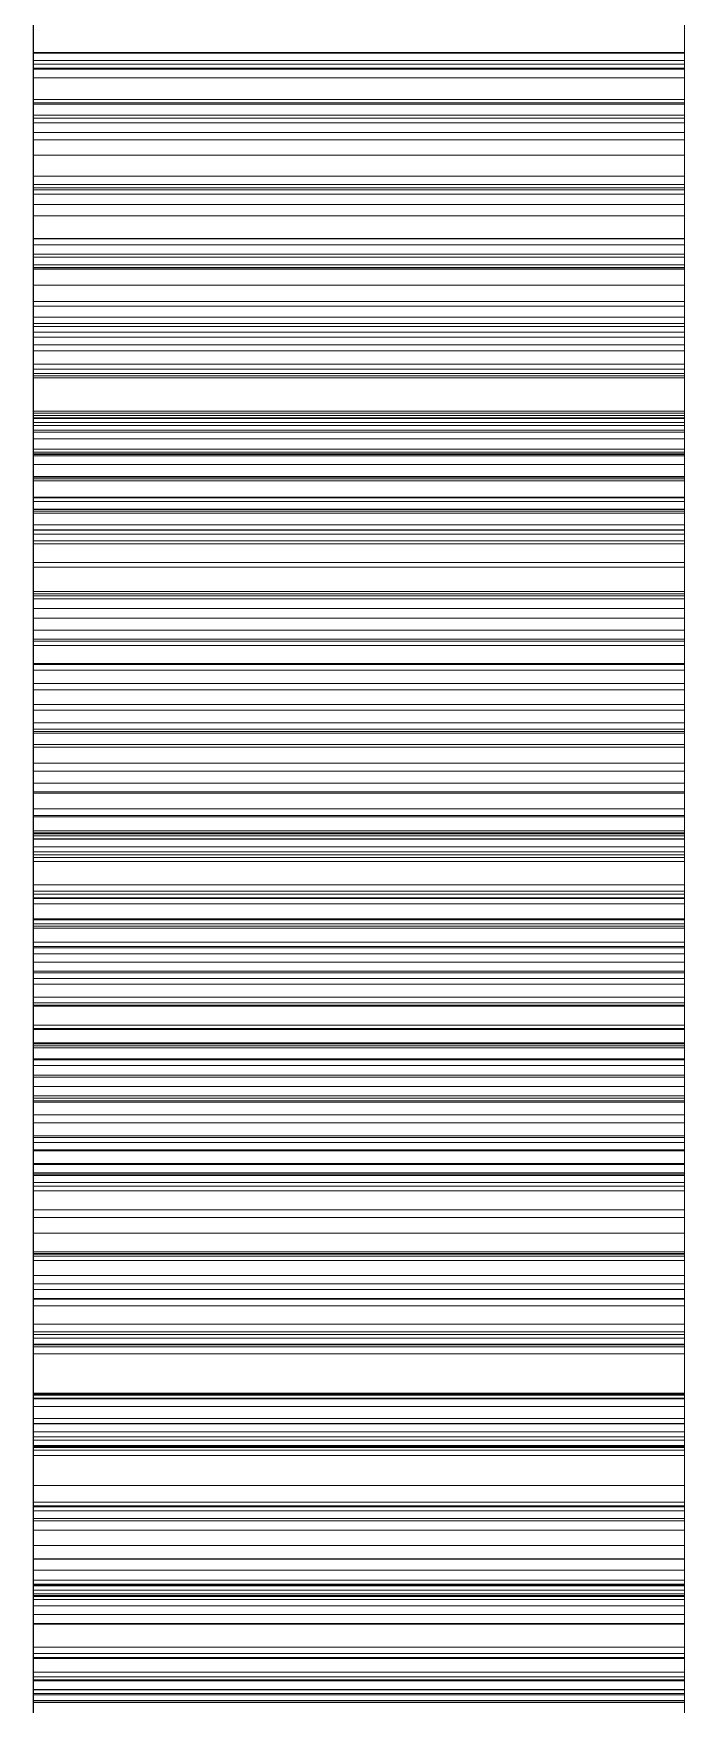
# Paper-space layout '01_三视图' of a CAD drawing. Header units: millimetres. Extents: x 8 to 451, y 8 to 289.
# Drawn here: x 157.5 to 157.64, y 90.0388 to 90.3981 of the extents above; entities that cross this region are included whole.
import ezdxf

# ---------------------------------------------------------------- set-up
doc = ezdxf.new("R2010")
doc.units = ezdxf.units.MM
doc.linetypes.add('WP_HIDDEN', pattern=[2.3, 1.5, -0.8])
doc.layers.add('HIDDEN', color=7, linetype='WP_HIDDEN', lineweight=13)
doc.layers.add('VISIBLE', color=7, linetype='CONTINUOUS', lineweight=25)

psp = doc.layouts.new('01_三视图')

# ---------------------------------------------------------------- linework, layer by layer
at = {"layer": 'HIDDEN'}
for points in [[(157.5, 89.87324), (157.5, 90.60212)], [(157.5, 90.60212), (157.5, 89.63873)], [(157.64, 90.60212), (157.64, 89.87324)], [(157.64, 89.63873), (157.64, 90.60212)], [(157.5, 90.42955), (157.5, 89.68949)], [(157.64, 89.68949), (157.64, 90.42955)], [(157.5, 90.39384), (157.5, 90.41245)], [(157.5, 90.41081), (157.5, 90.38393)], [(157.64, 90.41245), (157.64, 90.39384)], [(157.64, 90.38393), (157.64, 90.41081)], [(157.5, 90.39062), (157.5, 90.40871)], [(157.64, 90.40871), (157.64, 90.39062)], [(157.5, 90.39151), (157.5, 90.40214)], [(157.5, 90.38319), (157.5, 90.40208)], [(157.5, 90.40014), (157.5, 90.39041)], [(157.64, 90.40214), (157.64, 90.39151)], [(157.64, 90.40208), (157.64, 90.38319)], [(157.64, 90.39041), (157.64, 90.40014)], [(157.5, 90.39812), (157.5, 90.38055)], [(157.64, 90.38055), (157.64, 90.39812)], [(157.5, 90.39401), (157.5, 90.39227)], [(157.5, 90.20621), (157.5, 90.39401)], [(157.5, 90.39401), (157.64, 90.39401)], [(157.5, 90.37679), (157.5, 90.39384)], [(157.5, 90.39384), (157.64, 90.39384)], [(157.64, 90.39227), (157.64, 90.39401)], [(157.64, 90.39401), (157.64, 90.20621)], [(157.64, 90.39384), (157.64, 90.37679)], [(157.5, 90.39227), (157.5, 90.38856)], [(157.5, 90.39227), (157.64, 90.39227)], [(157.5, 90.37993), (157.5, 90.39151)], [(157.5, 90.39151), (157.64, 90.39151)], [(157.5, 90.37194), (157.5, 90.39062)], [(157.5, 90.39062), (157.64, 90.39062)], [(157.5, 90.39041), (157.5, 90.37891)], [(157.5, 90.39041), (157.64, 90.39041)], [(157.64, 90.38856), (157.64, 90.39227)], [(157.64, 90.39151), (157.64, 90.37993)], [(157.64, 90.39062), (157.64, 90.37194)], [(157.64, 90.37891), (157.64, 90.39041)], [(157.5, 90.38856), (157.5, 90.38288)], [(157.5, 90.38856), (157.64, 90.38856)], [(157.64, 90.38288), (157.64, 90.38856)], [(157.5, 90.38393), (157.5, 90.3589)], [(157.5, 90.38393), (157.64, 90.38393)], [(157.5, 90.36491), (157.5, 90.38319)], [(157.5, 90.38319), (157.64, 90.38319)], [(157.5, 90.38288), (157.5, 90.37523)], [(157.5, 90.38288), (157.64, 90.38288)], [(157.64, 90.3589), (157.64, 90.38393)], [(157.64, 90.38319), (157.64, 90.36491)], [(157.64, 90.37523), (157.64, 90.38288)], [(157.5, 90.38055), (157.5, 90.36451)], [(157.5, 90.38055), (157.64, 90.38055)], [(157.5, 90.3674), (157.5, 90.37993)], [(157.5, 90.37993), (157.64, 90.37993)], [(157.5, 90.37891), (157.5, 90.36566)], [(157.5, 90.37891), (157.64, 90.37891)], [(157.64, 90.36451), (157.64, 90.38055)], [(157.64, 90.37993), (157.64, 90.3674)], [(157.64, 90.36566), (157.64, 90.37891)], [(157.5, 90.36132), (157.5, 90.37679)], [(157.5, 90.37679), (157.64, 90.37679)], [(157.5, 90.37523), (157.5, 90.36562)], [(157.5, 90.37523), (157.64, 90.37523)], [(157.64, 90.37679), (157.64, 90.36132)], [(157.64, 90.36562), (157.64, 90.37523)], [(157.5, 90.35269), (157.5, 90.37194)], [(157.5, 90.37194), (157.64, 90.37194)], [(157.64, 90.37194), (157.64, 90.35269)], [(157.5, 90.35392), (157.5, 90.3674)], [(157.5, 90.3674), (157.64, 90.3674)], [(157.5, 90.36566), (157.5, 90.35065)], [(157.5, 90.36566), (157.64, 90.36566)], [(157.5, 90.36562), (157.5, 90.35404)], [(157.5, 90.36562), (157.64, 90.36562)], [(157.5, 90.34748), (157.5, 90.36491)], [(157.5, 90.36491), (157.64, 90.36491)], [(157.5, 90.36451), (157.5, 90.35)], [(157.5, 90.36451), (157.64, 90.36451)], [(157.64, 90.3674), (157.64, 90.35392)], [(157.64, 90.35065), (157.64, 90.36566)], [(157.64, 90.35404), (157.64, 90.36562)], [(157.64, 90.36491), (157.64, 90.34748)], [(157.64, 90.35), (157.64, 90.36451)], [(157.5, 90.36356), (157.5, 90.32985)], [(157.5, 90.28336), (157.5, 90.36356)], [(157.5, 90.36356), (157.64, 90.36356)], [(157.5, 90.34743), (157.5, 90.36132)], [(157.5, 90.36132), (157.64, 90.36132)], [(157.64, 90.36356), (157.64, 90.28336)], [(157.64, 90.32985), (157.64, 90.36356)], [(157.64, 90.36132), (157.64, 90.34743)], [(157.5, 90.3589), (157.5, 90.33574)], [(157.5, 90.3589), (157.64, 90.3589)], [(157.64, 90.33574), (157.64, 90.3589)], [(157.5, 90.35404), (157.5, 90.3405)], [(157.5, 90.35404), (157.64, 90.35404)], [(157.5, 90.33948), (157.5, 90.35392)], [(157.5, 90.35392), (157.64, 90.35392)], [(157.64, 90.3405), (157.64, 90.35404)], [(157.64, 90.35392), (157.64, 90.33948)], [(157.5, 90.33285), (157.5, 90.35269)], [(157.5, 90.35269), (157.64, 90.35269)], [(157.5, 90.35065), (157.5, 90.33387)], [(157.5, 90.35065), (157.64, 90.35065)], [(157.5, 90.35), (157.5, 90.33711)], [(157.5, 90.35), (157.64, 90.35)], [(157.64, 90.35269), (157.64, 90.33285)], [(157.64, 90.33387), (157.64, 90.35065)], [(157.64, 90.33711), (157.64, 90.35)], [(157.5, 90.34833), (157.5, 90.34776)], [(157.5, 89.36464), (157.5, 90.34833)], [(157.5, 90.34833), (157.64, 90.34833)], [(157.5, 90.34776), (157.5, 90.34402)], [(157.5, 90.34776), (157.64, 90.34776)], [(157.5, 90.33117), (157.5, 90.34748)], [(157.5, 90.34748), (157.64, 90.34748)], [(157.5, 90.33514), (157.5, 90.34743)], [(157.5, 90.34743), (157.64, 90.34743)], [(157.64, 90.34833), (157.64, 89.36464)], [(157.64, 90.34776), (157.64, 90.34833)], [(157.64, 90.34402), (157.64, 90.34776)], [(157.64, 90.34748), (157.64, 90.33117)], [(157.64, 90.34743), (157.64, 90.33514)], [(157.5, 90.34402), (157.5, 90.3371)], [(157.5, 90.34402), (157.64, 90.34402)], [(157.64, 90.3371), (157.64, 90.34402)], [(157.5, 90.3405), (157.5, 90.32498)], [(157.5, 90.3405), (157.64, 90.3405)], [(157.5, 90.3241), (157.5, 90.33948)], [(157.5, 90.33948), (157.64, 90.33948)], [(157.64, 90.32498), (157.64, 90.3405)], [(157.64, 90.33948), (157.64, 90.3241)], [(157.5, 90.33711), (157.5, 90.32594)], [(157.5, 90.33711), (157.64, 90.33711)], [(157.5, 90.3371), (157.5, 90.32701)], [(157.5, 90.3371), (157.64, 90.3371)], [(157.5, 90.33574), (157.5, 90.31444)], [(157.5, 90.33574), (157.64, 90.33574)], [(157.64, 90.32594), (157.64, 90.33711)], [(157.64, 90.32701), (157.64, 90.3371)], [(157.64, 90.31444), (157.64, 90.33574)], [(157.5, 90.32449), (157.5, 90.33514)], [(157.5, 90.33514), (157.64, 90.33514)], [(157.5, 90.33387), (157.5, 90.31534)], [(157.5, 90.33387), (157.64, 90.33387)], [(157.5, 90.31242), (157.5, 90.33285)], [(157.5, 90.33285), (157.64, 90.33285)], [(157.64, 90.33514), (157.64, 90.32449)], [(157.64, 90.31534), (157.64, 90.33387)], [(157.64, 90.33285), (157.64, 90.31242)], [(157.5, 90.31599), (157.5, 90.33117)], [(157.5, 90.33117), (157.64, 90.33117)], [(157.5, 90.32985), (157.5, 90.29573)], [(157.5, 90.32985), (157.64, 90.32985)], [(157.64, 90.33117), (157.64, 90.31599)], [(157.64, 90.29573), (157.64, 90.32985)], [(157.5, 90.32701), (157.5, 90.31692)], [(157.5, 90.32701), (157.64, 90.32701)], [(157.5, 90.32594), (157.5, 90.31648)], [(157.5, 90.32594), (157.64, 90.32594)], [(157.5, 90.32498), (157.5, 90.30759)], [(157.5, 90.32498), (157.64, 90.32498)], [(157.64, 90.31692), (157.64, 90.32701)], [(157.64, 90.31648), (157.64, 90.32594)], [(157.64, 90.30759), (157.64, 90.32498)], [(157.5, 90.31548), (157.5, 90.32449)], [(157.5, 90.32449), (157.64, 90.32449)], [(157.5, 90.30776), (157.5, 90.3241)], [(157.5, 90.3241), (157.64, 90.3241)], [(157.64, 90.32449), (157.64, 90.31548)], [(157.64, 90.3241), (157.64, 90.30776)], [(157.5, 90.31692), (157.5, 90.30541)], [(157.5, 90.31692), (157.64, 90.31692)], [(157.5, 90.31648), (157.5, 90.30875)], [(157.5, 90.31648), (157.64, 90.31648)], [(157.5, 90.30194), (157.5, 90.31599)], [(157.5, 90.31599), (157.64, 90.31599)], [(157.5, 90.30811), (157.5, 90.31548)], [(157.5, 90.31548), (157.64, 90.31548)], [(157.5, 90.31534), (157.5, 90.29542)], [(157.5, 90.31534), (157.64, 90.31534)], [(157.5, 90.31444), (157.5, 90.295)], [(157.5, 90.31444), (157.64, 90.31444)], [(157.5, 90.31382), (157.5, 90.31099)], [(157.5, 90.12601), (157.5, 90.31382)], [(157.5, 90.31382), (157.64, 90.31382)], [(157.64, 90.30541), (157.64, 90.31692)], [(157.64, 90.30875), (157.64, 90.31648)], [(157.64, 90.31599), (157.64, 90.30194)], [(157.64, 90.31548), (157.64, 90.30811)], [(157.64, 90.29542), (157.64, 90.31534)], [(157.64, 90.295), (157.64, 90.31444)], [(157.64, 90.31382), (157.64, 90.12601)], [(157.64, 90.31099), (157.64, 90.31382)], [(157.5, 89.58392), (157.5, 90.3128)], [(157.5, 90.3128), (157.5, 89.34941)], [(157.5, 90.3128), (157.64, 90.3128)], [(157.5, 90.29141), (157.5, 90.31242)], [(157.5, 90.31242), (157.64, 90.31242)], [(157.5, 90.31099), (157.5, 90.30733)], [(157.5, 90.31099), (157.64, 90.31099)], [(157.64, 90.3128), (157.64, 89.58392)], [(157.64, 89.34941), (157.64, 90.3128)], [(157.64, 90.31242), (157.64, 90.29141)], [(157.64, 90.30733), (157.64, 90.31099)], [(157.5, 90.30875), (157.5, 90.30273)], [(157.5, 90.30875), (157.64, 90.30875)], [(157.5, 90.30237), (157.5, 90.30811)], [(157.5, 90.30811), (157.64, 90.30811)], [(157.5, 90.29047), (157.5, 90.30776)], [(157.5, 90.30776), (157.64, 90.30776)], [(157.5, 90.30759), (157.5, 90.28841)], [(157.5, 90.30759), (157.64, 90.30759)], [(157.5, 90.30733), (157.5, 90.30284)], [(157.5, 90.30733), (157.64, 90.30733)], [(157.64, 90.30273), (157.64, 90.30875)], [(157.64, 90.30811), (157.64, 90.30237)], [(157.64, 90.30776), (157.64, 90.29047)], [(157.64, 90.28841), (157.64, 90.30759)], [(157.64, 90.30284), (157.64, 90.30733)], [(157.5, 90.30541), (157.5, 90.29249)], [(157.5, 90.30541), (157.64, 90.30541)], [(157.64, 90.29249), (157.64, 90.30541)], [(157.5, 90.30284), (157.5, 90.29751)], [(157.5, 90.30284), (157.64, 90.30284)], [(157.5, 90.30273), (157.5, 90.29844)], [(157.5, 90.30273), (157.64, 90.30273)], [(157.5, 90.29828), (157.5, 90.30237)], [(157.5, 90.30237), (157.64, 90.30237)], [(157.5, 90.28901), (157.5, 90.30194)], [(157.5, 90.30194), (157.64, 90.30194)], [(157.64, 90.29751), (157.64, 90.30284)], [(157.64, 90.29844), (157.64, 90.30273)], [(157.64, 90.30237), (157.64, 90.29828)], [(157.64, 90.30194), (157.64, 90.28901)], [(157.5, 90.29844), (157.5, 90.29586)], [(157.5, 90.29844), (157.64, 90.29844)], [(157.5, 90.29582), (157.5, 90.29828)], [(157.5, 90.29828), (157.64, 90.29828)], [(157.5, 90.29751), (157.5, 90.29135)], [(157.5, 90.29751), (157.64, 90.29751)], [(157.5, 90.29586), (157.5, 90.295)], [(157.5, 90.29586), (157.64, 90.29586)], [(157.5, 90.295), (157.5, 90.29582)], [(157.5, 90.29582), (157.64, 90.29582)], [(157.64, 90.29586), (157.64, 90.29844)], [(157.64, 90.29828), (157.64, 90.29582)], [(157.64, 90.29135), (157.64, 90.29751)], [(157.64, 90.295), (157.64, 90.29586)], [(157.64, 90.29582), (157.64, 90.295)], [(157.5, 90.29573), (157.5, 90.2612)], [(157.5, 90.29573), (157.64, 90.29573)], [(157.5, 90.29542), (157.5, 90.27451)], [(157.5, 90.29542), (157.64, 90.29542)], [(157.5, 90.295), (157.5, 90.27765)], [(157.5, 90.295), (157.64, 90.295)], [(157.5, 90.29249), (157.5, 90.27816)], [(157.5, 90.29249), (157.64, 90.29249)], [(157.64, 90.2612), (157.64, 90.29573)], [(157.64, 90.27451), (157.64, 90.29542)], [(157.64, 90.27765), (157.64, 90.295)], [(157.64, 90.27816), (157.64, 90.29249)], [(157.5, 90.26982), (157.5, 90.29141)], [(157.5, 90.29141), (157.64, 90.29141)], [(157.5, 90.29135), (157.5, 90.28436)], [(157.5, 90.29135), (157.64, 90.29135)], [(157.5, 90.27243), (157.5, 90.29047)], [(157.5, 90.29047), (157.64, 90.29047)], [(157.5, 90.2772), (157.5, 90.28901)], [(157.5, 90.28901), (157.64, 90.28901)], [(157.64, 90.29141), (157.64, 90.26982)], [(157.64, 90.28436), (157.64, 90.29135)], [(157.64, 90.29047), (157.64, 90.27243)], [(157.64, 90.28901), (157.64, 90.2772)], [(157.5, 90.28841), (157.5, 90.26743)], [(157.5, 90.28841), (157.64, 90.28841)], [(157.64, 90.26743), (157.64, 90.28841)], [(157.5, 90.28436), (157.5, 90.27654)], [(157.5, 90.28436), (157.64, 90.28436)], [(157.5, 89.68949), (157.5, 90.28336)], [(157.5, 90.28336), (157.64, 90.28336)], [(157.64, 90.27654), (157.64, 90.28436)], [(157.64, 90.28336), (157.64, 89.68949)], [(157.5, 90.27816), (157.5, 90.26242)], [(157.5, 90.27816), (157.64, 90.27816)], [(157.64, 90.26242), (157.64, 90.27816)], [(157.5, 90.27765), (157.5, 90.26262)], [(157.5, 90.27765), (157.64, 90.27765)], [(157.5, 90.26652), (157.5, 90.2772)], [(157.5, 90.2772), (157.64, 90.2772)], [(157.5, 90.27654), (157.5, 90.26788)], [(157.5, 90.27654), (157.64, 90.27654)], [(157.5, 90.27451), (157.5, 90.2526)], [(157.5, 90.27451), (157.64, 90.27451)], [(157.64, 90.26262), (157.64, 90.27765)], [(157.64, 90.2772), (157.64, 90.26652)], [(157.64, 90.26788), (157.64, 90.27654)], [(157.64, 90.2526), (157.64, 90.27451)], [(157.5, 90.25386), (157.5, 90.27243)], [(157.5, 90.27243), (157.64, 90.27243)], [(157.64, 90.27243), (157.64, 90.25386)], [(157.5, 90.24765), (157.5, 90.26982)], [(157.5, 90.26982), (157.64, 90.26982)], [(157.5, 90.26788), (157.5, 90.25839)], [(157.5, 90.26788), (157.64, 90.26788)], [(157.5, 90.26743), (157.5, 90.24466)], [(157.5, 90.26743), (157.64, 90.26743)], [(157.64, 90.26982), (157.64, 90.24765)], [(157.64, 90.25839), (157.64, 90.26788)], [(157.64, 90.24466), (157.64, 90.26743)], [(157.5, 90.25696), (157.5, 90.26652)], [(157.5, 90.26652), (157.64, 90.26652)], [(157.64, 90.26652), (157.64, 90.25696)], [(157.5, 90.26262), (157.5, 90.24989)], [(157.5, 90.26262), (157.64, 90.26262)], [(157.5, 90.26242), (157.5, 90.24526)], [(157.5, 90.26242), (157.64, 90.26242)], [(157.5, 90.2612), (157.5, 90.22626)], [(157.5, 90.2612), (157.64, 90.2612)], [(157.64, 90.24989), (157.64, 90.26262)], [(157.64, 90.24526), (157.64, 90.26242)], [(157.64, 90.22626), (157.64, 90.2612)], [(157.5, 90.25839), (157.5, 90.24807)], [(157.5, 90.25839), (157.64, 90.25839)], [(157.5, 90.24853), (157.5, 90.25696)], [(157.5, 90.25696), (157.64, 90.25696)], [(157.64, 90.24807), (157.64, 90.25839)], [(157.64, 90.25696), (157.64, 90.24853)], [(157.5, 90.23475), (157.5, 90.25386)], [(157.5, 90.25386), (157.64, 90.25386)], [(157.64, 90.25386), (157.64, 90.23475)], [(157.5, 90.2526), (157.5, 90.22969)], [(157.5, 90.2526), (157.64, 90.2526)], [(157.5, 90.24989), (157.5, 90.23949)], [(157.5, 90.24989), (157.64, 90.24989)], [(157.64, 90.22969), (157.64, 90.2526)], [(157.64, 90.23949), (157.64, 90.24989)], [(157.5, 90.24122), (157.5, 90.24853)], [(157.5, 90.24853), (157.64, 90.24853)], [(157.5, 90.24807), (157.5, 90.23691)], [(157.5, 90.24807), (157.64, 90.24807)], [(157.5, 90.22489), (157.5, 90.24765)], [(157.5, 90.24765), (157.64, 90.24765)], [(157.64, 90.24853), (157.64, 90.24122)], [(157.64, 90.23691), (157.64, 90.24807)], [(157.64, 90.24765), (157.64, 90.22489)], [(157.5, 90.24526), (157.5, 90.2267)], [(157.5, 90.24526), (157.64, 90.24526)], [(157.5, 90.24466), (157.5, 90.2201)], [(157.5, 90.24466), (157.64, 90.24466)], [(157.64, 90.2267), (157.64, 90.24526)], [(157.64, 90.2201), (157.64, 90.24466)], [(157.5, 90.23504), (157.5, 90.24122)], [(157.5, 90.24122), (157.64, 90.24122)], [(157.5, 90.23949), (157.5, 90.23139)], [(157.5, 90.23949), (157.64, 90.23949)], [(157.64, 90.24122), (157.64, 90.23504)], [(157.64, 90.23139), (157.64, 90.23949)], [(157.5, 90.23691), (157.5, 90.22493)], [(157.5, 90.23691), (157.64, 90.23691)], [(157.5, 90.22998), (157.5, 90.23504)], [(157.5, 90.23504), (157.64, 90.23504)], [(157.5, 90.21509), (157.5, 90.23475)], [(157.5, 90.23475), (157.64, 90.23475)], [(157.64, 90.22493), (157.64, 90.23691)], [(157.64, 90.23504), (157.64, 90.22998)], [(157.64, 90.23475), (157.64, 90.21509)], [(157.5, 90.23139), (157.5, 90.22561)], [(157.5, 90.23139), (157.64, 90.23139)], [(157.64, 90.22561), (157.64, 90.23139)], [(157.5, 90.22604), (157.5, 90.22998)], [(157.5, 90.22998), (157.64, 90.22998)], [(157.5, 90.22969), (157.5, 90.20577)], [(157.5, 90.22969), (157.64, 90.22969)], [(157.64, 90.22998), (157.64, 90.22604)], [(157.64, 90.20577), (157.64, 90.22969)], [(157.5, 90.2267), (157.5, 90.20672)], [(157.5, 90.2267), (157.64, 90.2267)], [(157.5, 90.22626), (157.5, 90.1909)], [(157.5, 90.22626), (157.64, 90.22626)], [(157.5, 90.22323), (157.5, 90.22604)], [(157.5, 90.22604), (157.64, 90.22604)], [(157.5, 90.22561), (157.5, 90.22214)], [(157.5, 90.22561), (157.64, 90.22561)], [(157.5, 90.22493), (157.5, 90.21211)], [(157.5, 90.22493), (157.64, 90.22493)], [(157.5, 90.20156), (157.5, 90.22489)], [(157.5, 90.22489), (157.64, 90.22489)], [(157.64, 90.20672), (157.64, 90.2267)], [(157.64, 90.1909), (157.64, 90.22626)], [(157.64, 90.22604), (157.64, 90.22323)], [(157.64, 90.22214), (157.64, 90.22561)], [(157.64, 90.21211), (157.64, 90.22493)], [(157.64, 90.22489), (157.64, 90.20156)], [(157.5, 90.22154), (157.5, 90.22323)], [(157.5, 90.22323), (157.64, 90.22323)], [(157.5, 90.22214), (157.5, 90.22098)], [(157.5, 90.22214), (157.64, 90.22214)], [(157.5, 90.22098), (157.5, 90.22154)], [(157.5, 90.22154), (157.64, 90.22154)], [(157.5, 90.22098), (157.64, 90.22098)], [(157.64, 90.22323), (157.64, 90.22154)], [(157.64, 90.22098), (157.64, 90.22214)], [(157.64, 90.22154), (157.64, 90.22098)], [(157.5, 90.2201), (157.5, 90.19374)], [(157.5, 90.2201), (157.64, 90.2201)], [(157.64, 90.19374), (157.64, 90.2201)], [(157.5, 90.1949), (157.5, 90.21509)], [(157.5, 90.21509), (157.64, 90.21509)], [(157.5, 90.21374), (157.5, 90.21306)], [(157.5, 90.21224), (157.5, 90.21374)], [(157.5, 90.21374), (157.64, 90.21374)], [(157.64, 90.21509), (157.64, 90.1949)], [(157.64, 90.21374), (157.64, 90.21224)], [(157.64, 90.21306), (157.64, 90.21374)], [(157.5, 90.21306), (157.5, 90.21099)], [(157.5, 90.21306), (157.64, 90.21306)], [(157.5, 90.20774), (157.5, 90.21224)], [(157.5, 90.21224), (157.64, 90.21224)], [(157.5, 90.21211), (157.5, 90.19845)], [(157.5, 90.21211), (157.64, 90.21211)], [(157.5, 90.21099), (157.5, 90.20755)], [(157.5, 90.21099), (157.64, 90.21099)], [(157.64, 90.21099), (157.64, 90.21306)], [(157.64, 90.21224), (157.64, 90.20774)], [(157.64, 90.19845), (157.64, 90.21211)], [(157.64, 90.20755), (157.64, 90.21099)], [(157.5, 90.20023), (157.5, 90.20774)], [(157.5, 90.20774), (157.64, 90.20774)], [(157.5, 90.20755), (157.5, 90.20273)], [(157.5, 90.20755), (157.64, 90.20755)], [(157.5, 90.20672), (157.5, 90.18488)], [(157.5, 90.20672), (157.64, 90.20672)], [(157.5, 90.20178), (157.5, 90.20621)], [(157.5, 90.20621), (157.64, 90.20621)], [(157.64, 90.20774), (157.64, 90.20023)], [(157.64, 90.20273), (157.64, 90.20755)], [(157.64, 90.18488), (157.64, 90.20672)], [(157.64, 90.20621), (157.64, 90.20178)], [(157.5, 90.20577), (157.5, 90.18086)], [(157.5, 90.20577), (157.64, 90.20577)], [(157.5, 90.20273), (157.5, 90.19654)], [(157.5, 90.20273), (157.64, 90.20273)], [(157.64, 90.18086), (157.64, 90.20577)], [(157.64, 90.19654), (157.64, 90.20273)], [(157.5, 90.19612), (157.5, 90.20178)], [(157.5, 90.20178), (157.64, 90.20178)], [(157.5, 90.17763), (157.5, 90.20156)], [(157.5, 90.20156), (157.64, 90.20156)], [(157.5, 90.18972), (157.5, 90.20023)], [(157.5, 90.20023), (157.64, 90.20023)], [(157.64, 90.20178), (157.64, 90.19612)], [(157.64, 90.20156), (157.64, 90.17763)], [(157.64, 90.20023), (157.64, 90.18972)], [(157.5, 90.19845), (157.5, 90.18397)], [(157.5, 90.19845), (157.64, 90.19845)], [(157.5, 90.19654), (157.5, 90.18897)], [(157.5, 90.19654), (157.64, 90.19654)], [(157.5, 90.18922), (157.5, 90.19612)], [(157.5, 90.19612), (157.64, 90.19612)], [(157.64, 90.18397), (157.64, 90.19845)], [(157.64, 90.18897), (157.64, 90.19654)], [(157.64, 90.19612), (157.64, 90.18922)], [(157.5, 90.17417), (157.5, 90.1949)], [(157.5, 90.1949), (157.64, 90.1949)], [(157.5, 90.19374), (157.5, 90.1656)], [(157.5, 90.19374), (157.64, 90.19374)], [(157.64, 90.1949), (157.64, 90.17417)], [(157.64, 90.1656), (157.64, 90.19374)], [(157.5, 90.1909), (157.5, 90.15513)], [(157.5, 90.1909), (157.64, 90.1909)], [(157.5, 90.17621), (157.5, 90.18972)], [(157.5, 90.18972), (157.64, 90.18972)], [(157.5, 90.18108), (157.5, 90.18922)], [(157.5, 90.18922), (157.64, 90.18922)], [(157.5, 90.18897), (157.5, 90.18002)], [(157.5, 90.18897), (157.64, 90.18897)], [(157.64, 90.15513), (157.64, 90.1909)], [(157.64, 90.18972), (157.64, 90.17621)], [(157.64, 90.18922), (157.64, 90.18108)], [(157.64, 90.18002), (157.64, 90.18897)], [(157.5, 90.18491), (157.5, 90.04477)], [(157.5, 90.1842), (157.5, 90.18491)], [(157.5, 90.18491), (157.64, 90.18491)], [(157.5, 90.18488), (157.5, 90.16075)], [(157.5, 90.18488), (157.64, 90.18488)], [(157.64, 90.04477), (157.64, 90.18491)], [(157.64, 90.18491), (157.64, 90.1842)], [(157.64, 90.16075), (157.64, 90.18488)], [(157.5, 90.18046), (157.5, 90.1842)], [(157.5, 90.1842), (157.64, 90.1842)], [(157.5, 90.18397), (157.5, 90.16865)], [(157.5, 90.18397), (157.64, 90.18397)], [(157.5, 90.17171), (157.5, 90.18108)], [(157.5, 90.18108), (157.64, 90.18108)], [(157.5, 90.18086), (157.5, 90.15495)], [(157.5, 90.18086), (157.64, 90.18086)], [(157.64, 90.1842), (157.64, 90.18046)], [(157.64, 90.16865), (157.64, 90.18397)], [(157.64, 90.18108), (157.64, 90.17171)], [(157.64, 90.15495), (157.64, 90.18086)], [(157.5, 90.17745), (157.5, 90.18046)], [(157.5, 90.18046), (157.64, 90.18046)], [(157.5, 90.18002), (157.5, 90.1697)], [(157.5, 90.18002), (157.64, 90.18002)], [(157.5, 90.15313), (157.5, 90.17763)], [(157.5, 90.17763), (157.64, 90.17763)], [(157.5, 90.17369), (157.5, 90.17745)], [(157.5, 90.17745), (157.64, 90.17745)], [(157.64, 90.18046), (157.64, 90.17745)], [(157.64, 90.1697), (157.64, 90.18002)], [(157.64, 90.17763), (157.64, 90.15313)], [(157.64, 90.17745), (157.64, 90.17369)], [(157.5, 90.16832), (157.5, 90.17621)], [(157.5, 90.17621), (157.64, 90.17621)], [(157.5, 90.1529), (157.5, 90.17417)], [(157.5, 90.17417), (157.64, 90.17417)], [(157.5, 90.16917), (157.5, 90.17369)], [(157.5, 90.17369), (157.64, 90.17369)], [(157.64, 90.17621), (157.64, 90.16832)], [(157.64, 90.17417), (157.64, 90.1529)], [(157.64, 90.17369), (157.64, 90.16917)], [(157.5, 90.1611), (157.5, 90.17171)], [(157.5, 90.17171), (157.64, 90.17171)], [(157.64, 90.17171), (157.64, 90.1611)], [(157.5, 90.1697), (157.5, 90.15807)], [(157.5, 90.1697), (157.64, 90.1697)], [(157.5, 90.16389), (157.5, 90.16917)], [(157.5, 90.16917), (157.64, 90.16917)], [(157.5, 90.16865), (157.5, 90.15258)], [(157.5, 90.16865), (157.64, 90.16865)], [(157.5, 90.15969), (157.5, 90.16832)], [(157.5, 90.16832), (157.64, 90.16832)], [(157.64, 90.15807), (157.64, 90.1697)], [(157.64, 90.16917), (157.64, 90.16389)], [(157.64, 90.15258), (157.64, 90.16865)], [(157.64, 90.16832), (157.64, 90.15969)], [(157.5, 90.1656), (157.5, 90.13566)], [(157.5, 90.1656), (157.64, 90.1656)], [(157.5, 90.15786), (157.5, 90.16389)], [(157.5, 90.16389), (157.64, 90.16389)], [(157.64, 90.13566), (157.64, 90.1656)], [(157.64, 90.16389), (157.64, 90.15786)], [(157.5, 90.14925), (157.5, 90.1611)], [(157.5, 90.1611), (157.64, 90.1611)], [(157.5, 90.16075), (157.5, 90.13432)], [(157.5, 90.16075), (157.64, 90.16075)], [(157.5, 90.1503), (157.5, 90.15969)], [(157.5, 90.15969), (157.64, 90.15969)], [(157.64, 90.1611), (157.64, 90.14925)], [(157.64, 90.13432), (157.64, 90.16075)], [(157.64, 90.15969), (157.64, 90.1503)], [(157.5, 90.15807), (157.5, 90.1452)], [(157.5, 90.15807), (157.64, 90.15807)], [(157.5, 90.15107), (157.5, 90.15786)], [(157.5, 90.15786), (157.64, 90.15786)], [(157.64, 90.1452), (157.64, 90.15807)], [(157.64, 90.15786), (157.64, 90.15107)], [(157.5, 90.15513), (157.5, 90.11895)], [(157.5, 90.15513), (157.64, 90.15513)], [(157.5, 90.15495), (157.5, 90.12804)], [(157.5, 90.15495), (157.64, 90.15495)], [(157.5, 90.12804), (157.5, 90.15313)], [(157.5, 90.15313), (157.64, 90.15313)], [(157.5, 90.13109), (157.5, 90.1529)], [(157.5, 90.1529), (157.64, 90.1529)], [(157.5, 90.15258), (157.5, 90.13583)], [(157.5, 90.15258), (157.64, 90.15258)], [(157.64, 90.11895), (157.64, 90.15513)], [(157.64, 90.12804), (157.64, 90.15495)], [(157.64, 90.15313), (157.64, 90.12804)], [(157.64, 90.1529), (157.64, 90.13109)], [(157.64, 90.13583), (157.64, 90.15258)], [(157.5, 90.14352), (157.5, 90.15107)], [(157.5, 90.15107), (157.64, 90.15107)], [(157.5, 90.14017), (157.5, 90.1503)], [(157.5, 90.1503), (157.64, 90.1503)], [(157.5, 90.13616), (157.5, 90.14925)], [(157.5, 90.14925), (157.64, 90.14925)], [(157.64, 90.15107), (157.64, 90.14352)], [(157.64, 90.1503), (157.64, 90.14017)], [(157.64, 90.14925), (157.64, 90.13616)], [(157.5, 90.1452), (157.5, 90.13109)], [(157.5, 90.1452), (157.64, 90.1452)], [(157.64, 90.13109), (157.64, 90.1452)], [(157.5, 90.13521), (157.5, 90.14352)], [(157.5, 90.14352), (157.64, 90.14352)], [(157.64, 90.14352), (157.64, 90.13521)], [(157.5, 90.12928), (157.5, 90.14017)], [(157.5, 90.14017), (157.64, 90.14017)], [(157.64, 90.14017), (157.64, 90.12928)], [(157.5, 90.11614), (157.5, 90.13616)], [(157.5, 90.13616), (157.64, 90.13616)], [(157.5, 90.13583), (157.5, 90.11841)], [(157.5, 90.13583), (157.64, 90.13583)], [(157.5, 90.13566), (157.5, 90.10457)], [(157.5, 90.13566), (157.64, 90.13566)], [(157.5, 90.12615), (157.5, 90.13521)], [(157.5, 90.13521), (157.64, 90.13521)], [(157.5, 90.13432), (157.5, 90.10558)], [(157.5, 90.13432), (157.64, 90.13432)], [(157.64, 90.13616), (157.64, 90.11614)], [(157.64, 90.11841), (157.64, 90.13583)], [(157.64, 90.10457), (157.64, 90.13566)], [(157.64, 90.13521), (157.64, 90.12615)], [(157.64, 90.10558), (157.64, 90.13432)], [(157.5, 90.09641), (157.5, 90.13109)], [(157.5, 90.13109), (157.5, 90.11574)], [(157.5, 90.13109), (157.64, 90.13109)], [(157.5, 90.13109), (157.64, 90.13109)], [(157.64, 90.13109), (157.64, 90.09641)], [(157.64, 90.11574), (157.64, 90.13109)], [(157.5, 90.11764), (157.5, 90.12928)], [(157.5, 90.12928), (157.64, 90.12928)], [(157.5, 90.09749), (157.5, 90.12804)], [(157.5, 90.12804), (157.5, 90.09568)], [(157.5, 90.12804), (157.64, 90.12804)], [(157.64, 90.12928), (157.64, 90.11764)], [(157.64, 90.09568), (157.64, 90.12804)], [(157.64, 90.12804), (157.64, 90.09749)], [(157.5, 90.11633), (157.5, 90.12615)], [(157.5, 90.12615), (157.64, 90.12615)], [(157.5, 90.12454), (157.5, 90.12601)], [(157.5, 90.12601), (157.64, 90.12601)], [(157.5, 90.12062), (157.5, 90.12454)], [(157.5, 90.12454), (157.64, 90.12454)], [(157.64, 90.12615), (157.64, 90.11633)], [(157.64, 90.12601), (157.64, 90.12454)], [(157.64, 90.12454), (157.64, 90.12062)], [(157.5, 90.11426), (157.5, 90.12062)], [(157.5, 90.12062), (157.64, 90.12062)], [(157.64, 90.12062), (157.64, 90.11426)], [(157.5, 90.11895), (157.5, 90.08236)], [(157.5, 90.11895), (157.64, 90.11895)], [(157.5, 90.11841), (157.5, 90.10032)], [(157.5, 90.11841), (157.64, 90.11841)], [(157.5, 90.10532), (157.5, 90.11764)], [(157.5, 90.11764), (157.64, 90.11764)], [(157.5, 90.10575), (157.5, 90.11633)], [(157.5, 90.11633), (157.64, 90.11633)], [(157.5, 90.09413), (157.5, 90.11614)], [(157.5, 90.11614), (157.64, 90.11614)], [(157.64, 90.08236), (157.64, 90.11895)], [(157.64, 90.10032), (157.64, 90.11841)], [(157.64, 90.11764), (157.64, 90.10532)], [(157.64, 90.11633), (157.64, 90.10575)], [(157.64, 90.11614), (157.64, 90.09413)], [(157.5, 90.11574), (157.5, 90.09916)], [(157.5, 90.11574), (157.64, 90.11574)], [(157.5, 90.10545), (157.5, 90.11426)], [(157.5, 90.11426), (157.64, 90.11426)], [(157.64, 90.09916), (157.64, 90.11574)], [(157.64, 90.11426), (157.64, 90.10545)], [(157.5, 90.09442), (157.5, 90.10575)], [(157.5, 90.10575), (157.64, 90.10575)], [(157.5, 90.10558), (157.5, 90.04121)], [(157.5, 90.10558), (157.64, 90.10558)], [(157.5, 90.09421), (157.5, 90.10545)], [(157.5, 90.10545), (157.64, 90.10545)], [(157.64, 90.10575), (157.64, 90.09442)], [(157.64, 90.04121), (157.64, 90.10558)], [(157.64, 90.10545), (157.64, 90.09421)], [(157.5, 90.09238), (157.5, 90.10532)], [(157.5, 90.10532), (157.64, 90.10532)], [(157.5, 90.10469), (157.5, 90.10295)], [(157.5, 89.91689), (157.5, 90.10469)], [(157.5, 90.10469), (157.64, 90.10469)], [(157.5, 90.10457), (157.5, 90.073)], [(157.5, 90.10457), (157.64, 90.10457)], [(157.5, 90.10295), (157.5, 90.09924)], [(157.5, 90.10295), (157.64, 90.10295)], [(157.64, 90.10532), (157.64, 90.09238)], [(157.64, 90.10295), (157.64, 90.10469)], [(157.64, 90.10469), (157.64, 89.91689)], [(157.64, 90.073), (157.64, 90.10457)], [(157.64, 90.09924), (157.64, 90.10295)], [(157.5, 90.10032), (157.5, 90.08155)], [(157.5, 90.10032), (157.64, 90.10032)], [(157.5, 90.09924), (157.5, 90.09356)], [(157.5, 90.09924), (157.64, 90.09924)], [(157.5, 90.09916), (157.5, 90.08133)], [(157.5, 90.09916), (157.64, 90.09916)], [(157.64, 90.08155), (157.64, 90.10032)], [(157.64, 90.09356), (157.64, 90.09924)], [(157.64, 90.08133), (157.64, 90.09916)], [(157.5, 90.06775), (157.5, 90.09749)], [(157.5, 90.09749), (157.64, 90.09749)], [(157.5, 90.06342), (157.5, 90.09641)], [(157.5, 90.09641), (157.64, 90.09641)], [(157.5, 90.09568), (157.5, 90.06459)], [(157.5, 90.09568), (157.64, 90.09568)], [(157.64, 90.09749), (157.64, 90.06775)], [(157.64, 90.09641), (157.64, 90.06342)], [(157.64, 90.06459), (157.64, 90.09568)], [(157.5, 90.09454), (157.5, 89.36464)], [(157.5, 90.0783), (157.5, 90.09454)], [(157.5, 90.09454), (157.64, 90.09454)], [(157.5, 90.07008), (157.5, 90.09442)], [(157.5, 90.09442), (157.64, 90.09442)], [(157.5, 90.08052), (157.5, 90.09421)], [(157.5, 90.09421), (157.64, 90.09421)], [(157.5, 90.07014), (157.5, 90.09413)], [(157.5, 90.09413), (157.64, 90.09413)], [(157.5, 90.09356), (157.5, 90.08591)], [(157.5, 90.09356), (157.64, 90.09356)], [(157.5, 90.07882), (157.5, 90.09238)], [(157.5, 90.09238), (157.64, 90.09238)], [(157.64, 89.36464), (157.64, 90.09454)], [(157.64, 90.09454), (157.64, 90.0783)], [(157.64, 90.09442), (157.64, 90.07008)], [(157.64, 90.09421), (157.64, 90.08052)], [(157.64, 90.09413), (157.64, 90.07014)], [(157.64, 90.08591), (157.64, 90.09356)], [(157.64, 90.09238), (157.64, 90.07882)], [(157.5, 90.08591), (157.5, 90.0763)], [(157.5, 90.08591), (157.64, 90.08591)], [(157.64, 90.0763), (157.64, 90.08591)], [(157.5, 90.08236), (157.5, 90.05823)], [(157.5, 90.08236), (157.64, 90.08236)], [(157.5, 90.08155), (157.5, 90.0621)], [(157.5, 90.08155), (157.64, 90.08155)], [(157.5, 90.08133), (157.5, 90.06227)], [(157.5, 90.08133), (157.64, 90.08133)], [(157.5, 90.06439), (157.5, 90.08052)], [(157.5, 90.08052), (157.64, 90.08052)], [(157.64, 90.05823), (157.64, 90.08236)], [(157.64, 90.0621), (157.64, 90.08155)], [(157.64, 90.06227), (157.64, 90.08133)], [(157.64, 90.08052), (157.64, 90.06439)], [(157.5, 90.06464), (157.5, 90.07882)], [(157.5, 90.07882), (157.64, 90.07882)], [(157.5, 90.06003), (157.5, 90.0783)], [(157.5, 90.0783), (157.64, 90.0783)], [(157.64, 90.07882), (157.64, 90.06464)], [(157.64, 90.0783), (157.64, 90.06003)], [(157.5, 90.0763), (157.5, 90.06472)], [(157.5, 90.0763), (157.64, 90.0763)], [(157.64, 90.06472), (157.64, 90.0763)], [(157.5, 90.073), (157.5, 90.04094)], [(157.5, 90.073), (157.64, 90.073)], [(157.5, 90.04416), (157.5, 90.07014)], [(157.5, 90.07014), (157.64, 90.07014)], [(157.5, 90.04392), (157.5, 90.07008)], [(157.5, 90.07008), (157.64, 90.07008)], [(157.64, 90.04094), (157.64, 90.073)], [(157.64, 90.07014), (157.64, 90.04416)], [(157.64, 90.07008), (157.64, 90.04392)], [(157.5, 90.03883), (157.5, 90.06775)], [(157.5, 90.06775), (157.64, 90.06775)], [(157.64, 90.06775), (157.64, 90.03883)], [(157.5, 90.06559), (157.5, 90.06455)], [(157.5, 90.06559), (157.64, 90.06559)], [(157.5, 90.06454), (157.5, 90.06559)], [(157.5, 90.06472), (157.5, 90.05118)], [(157.5, 90.06472), (157.64, 90.06472)], [(157.5, 90.04984), (157.5, 90.06464)], [(157.5, 90.06464), (157.64, 90.06464)], [(157.5, 90.06459), (157.5, 90.03477)], [(157.5, 90.06459), (157.64, 90.06459)], [(157.5, 90.06455), (157.5, 90.06144)], [(157.5, 90.06455), (157.64, 90.06455)], [(157.5, 90.06454), (157.64, 90.06454)], [(157.5, 90.06139), (157.5, 90.06454)], [(157.5, 90.04581), (157.5, 90.06439)], [(157.5, 90.06439), (157.64, 90.06439)], [(157.5, 90.03213), (157.5, 90.06342)], [(157.5, 90.06342), (157.64, 90.06342)], [(157.5, 89.86318), (157.5, 90.06263)], [(157.5, 90.06263), (157.5, 89.39439)], [(157.5, 90.06263), (157.64, 90.06263)], [(157.5, 90.06227), (157.5, 90.04197)], [(157.5, 90.06227), (157.64, 90.06227)], [(157.64, 90.06455), (157.64, 90.06559)], [(157.64, 90.06559), (157.64, 90.06454)], [(157.64, 90.05118), (157.64, 90.06472)], [(157.64, 90.06464), (157.64, 90.04984)], [(157.64, 90.03477), (157.64, 90.06459)], [(157.64, 90.06144), (157.64, 90.06455)], [(157.64, 90.06454), (157.64, 90.06139)], [(157.64, 90.06439), (157.64, 90.04581)], [(157.64, 90.06342), (157.64, 90.03213)], [(157.64, 90.06263), (157.64, 89.86318)], [(157.64, 89.39439), (157.64, 90.06263)], [(157.64, 90.04197), (157.64, 90.06227)], [(157.5, 90.0621), (157.5, 90.04199)], [(157.5, 90.0621), (157.64, 90.0621)], [(157.5, 90.06144), (157.5, 90.05624)], [(157.5, 90.06144), (157.64, 90.06144)], [(157.5, 90.06139), (157.64, 90.06139)], [(157.5, 90.05613), (157.5, 90.06139)], [(157.5, 90.03972), (157.5, 90.06003)], [(157.5, 90.06003), (157.64, 90.06003)], [(157.64, 90.04199), (157.64, 90.0621)], [(157.64, 90.05624), (157.64, 90.06144)], [(157.64, 90.06139), (157.64, 90.05613)], [(157.64, 90.06003), (157.64, 90.03972)], [(157.5, 90.05823), (157.5, 90.03458)], [(157.5, 90.05823), (157.64, 90.05823)], [(157.5, 90.05624), (157.5, 90.04897)], [(157.5, 90.05624), (157.64, 90.05624)], [(157.5, 90.05613), (157.64, 90.05613)], [(157.5, 90.04877), (157.5, 90.05613)], [(157.64, 90.03458), (157.64, 90.05823)], [(157.64, 90.04897), (157.64, 90.05624)], [(157.64, 90.05613), (157.64, 90.04877)], [(157.5, 90.05118), (157.5, 90.03566)], [(157.5, 90.05118), (157.64, 90.05118)], [(157.5, 90.03442), (157.5, 90.04984)], [(157.5, 90.04984), (157.64, 90.04984)], [(157.5, 90.04897), (157.5, 90.03963)], [(157.5, 90.04897), (157.64, 90.04897)], [(157.5, 90.04877), (157.64, 90.04877)], [(157.5, 90.03931), (157.5, 90.04877)], [(157.64, 90.03566), (157.64, 90.05118)], [(157.64, 90.04984), (157.64, 90.03442)], [(157.64, 90.03963), (157.64, 90.04897)], [(157.64, 90.04877), (157.64, 90.03931)], [(157.5, 90.02519), (157.5, 90.04581)], [(157.5, 90.04581), (157.64, 90.04581)], [(157.5, 90.04477), (157.5, 90.04208)], [(157.5, 90.04477), (157.64, 90.04477)], [(157.64, 90.04581), (157.64, 90.02519)], [(157.64, 90.04208), (157.64, 90.04477)], [(157.5, 90.01621), (157.5, 90.04416)], [(157.5, 90.04416), (157.64, 90.04416)], [(157.5, 90.01593), (157.5, 90.04392)], [(157.5, 90.04392), (157.64, 90.04392)], [(157.5, 90.04208), (157.5, 90.03841)], [(157.5, 90.04208), (157.64, 90.04208)], [(157.5, 90.04199), (157.5, 90.0212)], [(157.5, 90.04199), (157.64, 90.04199)], [(157.5, 90.04197), (157.5, 90.02059)], [(157.5, 90.04197), (157.64, 90.04197)], [(157.5, 90.04121), (157.5, 89.96765)], [(157.5, 90.04121), (157.64, 90.04121)], [(157.5, 90.04094), (157.5, 90.00838)], [(157.5, 90.04094), (157.64, 90.04094)], [(157.64, 90.04416), (157.64, 90.01621)], [(157.64, 90.04392), (157.64, 90.01593)], [(157.64, 90.03841), (157.64, 90.04208)], [(157.64, 90.0212), (157.64, 90.04199)], [(157.64, 90.02059), (157.64, 90.04197)], [(157.64, 89.96765), (157.64, 90.04121)], [(157.64, 90.00838), (157.64, 90.04094)], [(157.5, 90.01739), (157.5, 90.03972)], [(157.5, 90.03972), (157.64, 90.03972)], [(157.5, 90.03963), (157.5, 90.0282)], [(157.5, 90.03963), (157.64, 90.03963)], [(157.5, 90.03931), (157.64, 90.03931)], [(157.5, 90.02775), (157.5, 90.03931)], [(157.5, 90.01073), (157.5, 90.03883)], [(157.64, 90.03972), (157.64, 90.01739)], [(157.64, 90.0282), (157.64, 90.03963)], [(157.64, 90.03931), (157.64, 90.02775)]]:
    psp.add_lwpolyline(points, dxfattribs=at)
at = {"layer": 'VISIBLE'}
psp.add_lwpolyline([(157.5, 74.5), (157.5, 109.5)], dxfattribs=at)

doc.saveas('drawing.dxf')
